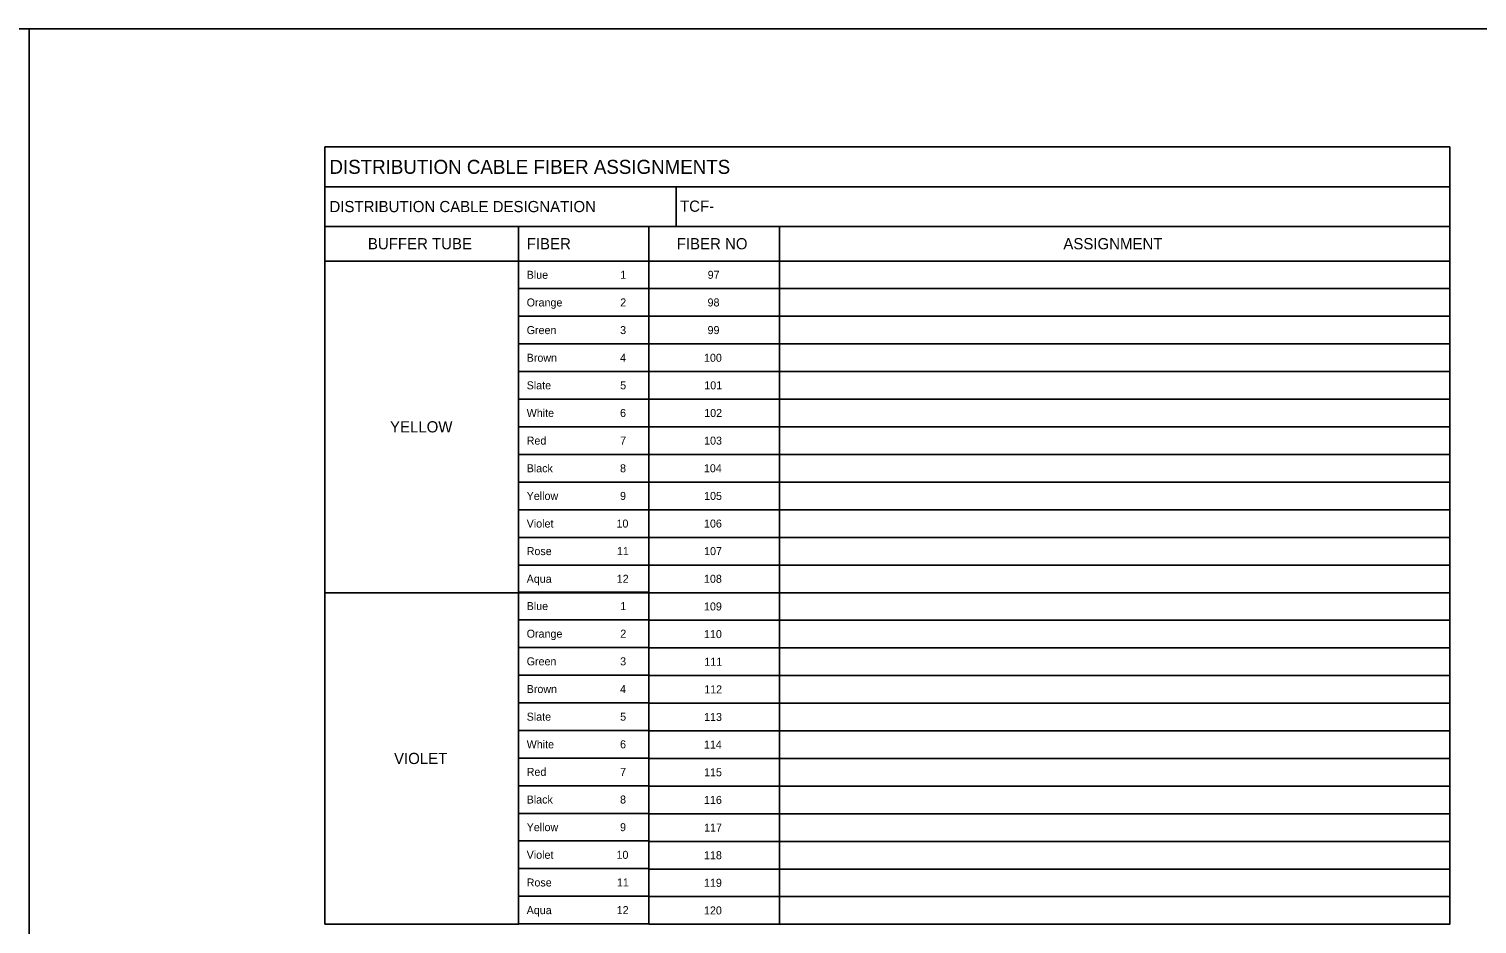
# Model space of a CAD drawing. Extents: x 2262604.53 to 2262610.19, y -3123854.81 to -3123852.98.
# Drawn here: x 2262607.36 to 2262608.867, y -3123853.908 to -3123852.976 of the extents above; entities that cross this region are included whole.
import ezdxf

# ---------------------------------------------------------------- set-up
doc = ezdxf.new("R2010")
doc.units = 0
for name, color, linetype in [('SH_General_Details', 7, 'Continuous'), ('SH_Named_Boundary', 7, 'Continuous'), ('SH_Printer_Plotting_Border', 7, 'Continuous')]:
    doc.layers.add(name, color=color, linetype=linetype)

msp = doc.modelspace()

# ---------------------------------------------------------------- linework, layer by layer
at = {"layer": 'SH_General_Details'}
msp.add_line((2262608.0334, -3123853.1815), (2262608.0334, -3123853.1401), dxfattribs=at)
for points in [[(2262607.6677, -3123853.1405), (2262608.8387, -3123853.1405), (2262608.8387, -3123853.0991), (2262607.6677, -3123853.0991)], [(2262607.6677, -3123853.1819), (2262608.8387, -3123853.1819), (2262608.8387, -3123853.1405), (2262607.6677, -3123853.1405)], [(2262607.6677, -3123853.2179), (2262607.8692, -3123853.2179), (2262607.8692, -3123853.1819), (2262607.6677, -3123853.1819)], [(2262607.8692, -3123853.2179), (2262608.005, -3123853.2179), (2262608.005, -3123853.1819), (2262607.8692, -3123853.1819)], [(2262608.005, -3123853.2179), (2262608.1408, -3123853.2179), (2262608.1408, -3123853.1819), (2262608.005, -3123853.1819)], [(2262608.1408, -3123853.2179), (2262608.8387, -3123853.2179), (2262608.8387, -3123853.1819), (2262608.1408, -3123853.1819)], [(2262607.6677, -3123853.5633), (2262607.8692, -3123853.5633), (2262607.8692, -3123853.2179), (2262607.6677, -3123853.2179)], [(2262607.8692, -3123853.2466), (2262608.005, -3123853.2466), (2262608.005, -3123853.2179), (2262607.8692, -3123853.2179)], [(2262608.005, -3123853.2466), (2262608.1408, -3123853.2466), (2262608.1408, -3123853.2179), (2262608.005, -3123853.2179)], [(2262608.1408, -3123853.2466), (2262608.8387, -3123853.2466), (2262608.8387, -3123853.2179), (2262608.1408, -3123853.2179)], [(2262607.8692, -3123853.2754), (2262608.005, -3123853.2754), (2262608.005, -3123853.2466), (2262607.8692, -3123853.2466)], [(2262608.005, -3123853.2754), (2262608.1408, -3123853.2754), (2262608.1408, -3123853.2466), (2262608.005, -3123853.2466)], [(2262608.1408, -3123853.2754), (2262608.8387, -3123853.2754), (2262608.8387, -3123853.2466), (2262608.1408, -3123853.2466)], [(2262607.8692, -3123853.3042), (2262608.005, -3123853.3042), (2262608.005, -3123853.2754), (2262607.8692, -3123853.2754)], [(2262608.005, -3123853.3042), (2262608.1408, -3123853.3042), (2262608.1408, -3123853.2754), (2262608.005, -3123853.2754)], [(2262608.1408, -3123853.3042), (2262608.8387, -3123853.3042), (2262608.8387, -3123853.2754), (2262608.1408, -3123853.2754)], [(2262607.8692, -3123853.333), (2262608.005, -3123853.333), (2262608.005, -3123853.3042), (2262607.8692, -3123853.3042)], [(2262608.005, -3123853.333), (2262608.1408, -3123853.333), (2262608.1408, -3123853.3042), (2262608.005, -3123853.3042)], [(2262608.1408, -3123853.333), (2262608.8387, -3123853.333), (2262608.8387, -3123853.3042), (2262608.1408, -3123853.3042)], [(2262607.8692, -3123853.3618), (2262608.005, -3123853.3618), (2262608.005, -3123853.333), (2262607.8692, -3123853.333)], [(2262608.005, -3123853.3618), (2262608.1408, -3123853.3618), (2262608.1408, -3123853.333), (2262608.005, -3123853.333)], [(2262608.1408, -3123853.3618), (2262608.8387, -3123853.3618), (2262608.8387, -3123853.333), (2262608.1408, -3123853.333)], [(2262607.8692, -3123853.3906), (2262608.005, -3123853.3906), (2262608.005, -3123853.3618), (2262607.8692, -3123853.3618)], [(2262608.005, -3123853.3906), (2262608.1408, -3123853.3906), (2262608.1408, -3123853.3618), (2262608.005, -3123853.3618)], [(2262608.1408, -3123853.3906), (2262608.8387, -3123853.3906), (2262608.8387, -3123853.3618), (2262608.1408, -3123853.3618)], [(2262607.8692, -3123853.4193), (2262608.005, -3123853.4193), (2262608.005, -3123853.3906), (2262607.8692, -3123853.3906)], [(2262608.005, -3123853.4193), (2262608.1408, -3123853.4193), (2262608.1408, -3123853.3906), (2262608.005, -3123853.3906)], [(2262608.1408, -3123853.4193), (2262608.8387, -3123853.4193), (2262608.8387, -3123853.3906), (2262608.1408, -3123853.3906)], [(2262607.8692, -3123853.4481), (2262608.005, -3123853.4481), (2262608.005, -3123853.4193), (2262607.8692, -3123853.4193)], [(2262608.005, -3123853.4481), (2262608.1408, -3123853.4481), (2262608.1408, -3123853.4193), (2262608.005, -3123853.4193)], [(2262608.1408, -3123853.4481), (2262608.8387, -3123853.4481), (2262608.8387, -3123853.4193), (2262608.1408, -3123853.4193)], [(2262607.8692, -3123853.4769), (2262608.005, -3123853.4769), (2262608.005, -3123853.4481), (2262607.8692, -3123853.4481)], [(2262608.005, -3123853.4769), (2262608.1408, -3123853.4769), (2262608.1408, -3123853.4481), (2262608.005, -3123853.4481)], [(2262608.1408, -3123853.4769), (2262608.8387, -3123853.4769), (2262608.8387, -3123853.4481), (2262608.1408, -3123853.4481)], [(2262607.8692, -3123853.5057), (2262608.005, -3123853.5057), (2262608.005, -3123853.4769), (2262607.8692, -3123853.4769)], [(2262608.005, -3123853.5057), (2262608.1408, -3123853.5057), (2262608.1408, -3123853.4769), (2262608.005, -3123853.4769)], [(2262608.1408, -3123853.5057), (2262608.8387, -3123853.5057), (2262608.8387, -3123853.4769), (2262608.1408, -3123853.4769)], [(2262607.8692, -3123853.5345), (2262608.005, -3123853.5345), (2262608.005, -3123853.5057), (2262607.8692, -3123853.5057)], [(2262608.005, -3123853.5345), (2262608.1408, -3123853.5345), (2262608.1408, -3123853.5057), (2262608.005, -3123853.5057)], [(2262608.1408, -3123853.5345), (2262608.8387, -3123853.5345), (2262608.8387, -3123853.5057), (2262608.1408, -3123853.5057)], [(2262607.8692, -3123853.5633), (2262608.005, -3123853.5633), (2262608.005, -3123853.5345), (2262607.8692, -3123853.5345)], [(2262608.005, -3123853.5633), (2262608.1408, -3123853.5633), (2262608.1408, -3123853.5345), (2262608.005, -3123853.5345)], [(2262608.1408, -3123853.5633), (2262608.8387, -3123853.5633), (2262608.8387, -3123853.5345), (2262608.1408, -3123853.5345)], [(2262607.6677, -3123853.9087), (2262607.8692, -3123853.9087), (2262607.8692, -3123853.5633), (2262607.6677, -3123853.5633)], [(2262607.8692, -3123853.5917), (2262608.005, -3123853.5917), (2262608.005, -3123853.5629), (2262607.8692, -3123853.5629)], [(2262608.005, -3123853.592), (2262608.1408, -3123853.592), (2262608.1408, -3123853.5633), (2262608.005, -3123853.5633)], [(2262608.1408, -3123853.592), (2262608.8387, -3123853.592), (2262608.8387, -3123853.5633), (2262608.1408, -3123853.5633)], [(2262607.8692, -3123853.6205), (2262608.005, -3123853.6205), (2262608.005, -3123853.5917), (2262607.8692, -3123853.5917)], [(2262608.005, -3123853.6208), (2262608.1408, -3123853.6208), (2262608.1408, -3123853.592), (2262608.005, -3123853.592)], [(2262608.1408, -3123853.6208), (2262608.8387, -3123853.6208), (2262608.8387, -3123853.592), (2262608.1408, -3123853.592)], [(2262607.8692, -3123853.6492), (2262608.005, -3123853.6492), (2262608.005, -3123853.6205), (2262607.8692, -3123853.6205)], [(2262608.005, -3123853.6496), (2262608.1408, -3123853.6496), (2262608.1408, -3123853.6208), (2262608.005, -3123853.6208)], [(2262608.1408, -3123853.6496), (2262608.8387, -3123853.6496), (2262608.8387, -3123853.6208), (2262608.1408, -3123853.6208)], [(2262607.8692, -3123853.678), (2262608.005, -3123853.678), (2262608.005, -3123853.6492), (2262607.8692, -3123853.6492)], [(2262608.005, -3123853.6784), (2262608.1408, -3123853.6784), (2262608.1408, -3123853.6496), (2262608.005, -3123853.6496)], [(2262608.1408, -3123853.6784), (2262608.8387, -3123853.6784), (2262608.8387, -3123853.6496), (2262608.1408, -3123853.6496)], [(2262607.8692, -3123853.7068), (2262608.005, -3123853.7068), (2262608.005, -3123853.678), (2262607.8692, -3123853.678)], [(2262608.005, -3123853.7072), (2262608.1408, -3123853.7072), (2262608.1408, -3123853.6784), (2262608.005, -3123853.6784)], [(2262608.1408, -3123853.7072), (2262608.8387, -3123853.7072), (2262608.8387, -3123853.6784), (2262608.1408, -3123853.6784)], [(2262607.8692, -3123853.7356), (2262608.005, -3123853.7356), (2262608.005, -3123853.7068), (2262607.8692, -3123853.7068)], [(2262608.005, -3123853.736), (2262608.1408, -3123853.736), (2262608.1408, -3123853.7072), (2262608.005, -3123853.7072)], [(2262608.1408, -3123853.736), (2262608.8387, -3123853.736), (2262608.8387, -3123853.7072), (2262608.1408, -3123853.7072)], [(2262607.8692, -3123853.7644), (2262608.005, -3123853.7644), (2262608.005, -3123853.7356), (2262607.8692, -3123853.7356)], [(2262608.005, -3123853.7647), (2262608.1408, -3123853.7647), (2262608.1408, -3123853.736), (2262608.005, -3123853.736)], [(2262608.1408, -3123853.7647), (2262608.8387, -3123853.7647), (2262608.8387, -3123853.736), (2262608.1408, -3123853.736)], [(2262607.8692, -3123853.7932), (2262608.005, -3123853.7932), (2262608.005, -3123853.7644), (2262607.8692, -3123853.7644)], [(2262608.005, -3123853.7935), (2262608.1408, -3123853.7935), (2262608.1408, -3123853.7647), (2262608.005, -3123853.7647)], [(2262608.1408, -3123853.7935), (2262608.8387, -3123853.7935), (2262608.8387, -3123853.7647), (2262608.1408, -3123853.7647)], [(2262607.8692, -3123853.8219), (2262608.005, -3123853.8219), (2262608.005, -3123853.7932), (2262607.8692, -3123853.7932)], [(2262608.005, -3123853.8223), (2262608.1408, -3123853.8223), (2262608.1408, -3123853.7935), (2262608.005, -3123853.7935)], [(2262608.1408, -3123853.8223), (2262608.8387, -3123853.8223), (2262608.8387, -3123853.7935), (2262608.1408, -3123853.7935)], [(2262607.8692, -3123853.8507), (2262608.005, -3123853.8507), (2262608.005, -3123853.8219), (2262607.8692, -3123853.8219)], [(2262608.005, -3123853.8511), (2262608.1408, -3123853.8511), (2262608.1408, -3123853.8223), (2262608.005, -3123853.8223)], [(2262608.1408, -3123853.8511), (2262608.8387, -3123853.8511), (2262608.8387, -3123853.8223), (2262608.1408, -3123853.8223)], [(2262607.8692, -3123853.8795), (2262608.005, -3123853.8795), (2262608.005, -3123853.8507), (2262607.8692, -3123853.8507)], [(2262608.005, -3123853.8799), (2262608.1408, -3123853.8799), (2262608.1408, -3123853.8511), (2262608.005, -3123853.8511)], [(2262608.1408, -3123853.8799), (2262608.8387, -3123853.8799), (2262608.8387, -3123853.8511), (2262608.1408, -3123853.8511)], [(2262607.8692, -3123853.9083), (2262608.005, -3123853.9083), (2262608.005, -3123853.8795), (2262607.8692, -3123853.8795)], [(2262608.005, -3123853.9087), (2262608.1408, -3123853.9087), (2262608.1408, -3123853.8799), (2262608.005, -3123853.8799)], [(2262608.1408, -3123853.9087), (2262608.8387, -3123853.9087), (2262608.8387, -3123853.8799), (2262608.1408, -3123853.8799)]]:
    msp.add_lwpolyline(points, close=True, dxfattribs=at)
at = {"layer": 'SH_Named_Boundary'}
msp.add_lwpolyline([(2262607.3596, -3123854.8095), (2262610.1929, -3123854.8095), (2262610.1929, -3123852.9762), (2262607.3596, -3123852.9762)], close=True, dxfattribs=at)
at = {"layer": 'SH_Printer_Plotting_Border'}
for points in [[(2262604.5262, -3123852.9762), (2262607.3596, -3123852.9762), (2262607.3596, -3123854.8095), (2262604.5262, -3123854.8095)], [(2262607.3596, -3123852.9762), (2262610.1929, -3123852.9762), (2262610.1929, -3123854.8095), (2262607.3596, -3123854.8095)]]:
    msp.add_lwpolyline(points, close=True, dxfattribs=at)

# ---------------------------------------------------------------- texts
at = {"layer": 'SH_General_Details'}
for s, height, p in [('DISTRIBUTION CABLE FIBER ASSIGNMENTS', 0.014583, (2262607.6724, -3123853.1271)), ('DISTRIBUTION CABLE DESIGNATION', 0.011667, (2262607.6724, -3123853.167)), (' TCF-', 0.01167, (2262608.033, -3123853.1666)), ('BUFFER TUBE', 0.011667, (2262607.7124, -3123853.2057)), ('FIBER', 0.01167, (2262607.8777, -3123853.2057)), ('FIBER NO', 0.01167, (2262608.0339, -3123853.2057)), ('ASSIGNMENT', 0.01167, (2262608.4364, -3123853.2057)), ('Blue', 0.00833, (2262607.8777, -3123853.2364)), ('1', 0.00833, (2262607.9752, -3123853.2364)), ('97', 0.00833, (2262608.0661, -3123853.2364)), ('Orange', 0.00833, (2262607.8777, -3123853.2652)), ('2', 0.00833, (2262607.9751, -3123853.2652)), ('98', 0.00833, (2262608.066, -3123853.2652)), ('Green', 0.00833, (2262607.8777, -3123853.294)), ('3', 0.00833, (2262607.975, -3123853.294)), ('99', 0.00833, (2262608.066, -3123853.294)), ('Brown', 0.00833, (2262607.8777, -3123853.3228)), ('4', 0.00833, (2262607.9749, -3123853.3228)), ('100', 0.00833, (2262608.0623, -3123853.3228)), ('Slate', 0.00833, (2262607.8777, -3123853.3515)), ('5', 0.00833, (2262607.975, -3123853.3515)), ('101', 0.00833, (2262608.0626, -3123853.3515)), ('White', 0.00833, (2262607.8777, -3123853.3803)), ('6', 0.00833, (2262607.9749, -3123853.3803)), ('102', 0.00833, (2262608.0625, -3123853.3803)), ('YELLOW', 0.01167, (2262607.7354, -3123853.3964)), ('Red', 0.00833, (2262607.8777, -3123853.4091)), ('7', 0.00833, (2262607.975, -3123853.4091)), ('103', 0.00833, (2262608.0624, -3123853.4091)), ('Black', 0.00833, (2262607.8777, -3123853.4379)), ('8', 0.00833, (2262607.9749, -3123853.4379)), ('104', 0.00833, (2262608.0622, -3123853.4379)), ('Yellow', 0.00833, (2262607.8777, -3123853.4667)), ('9', 0.00833, (2262607.9749, -3123853.4667)), ('105', 0.00833, (2262608.0624, -3123853.4667)), ('Violet', 0.00833, (2262607.8777, -3123853.4955)), ('10', 0.00833, (2262607.9712, -3123853.4955)), ('106', 0.00833, (2262608.0623, -3123853.4955)), ('Rose', 0.00833, (2262607.8777, -3123853.5242)), ('11', 0.00833, (2262607.9716, -3123853.5242)), ('107', 0.00833, (2262608.0624, -3123853.5242)), ('Aqua', 0.00833, (2262607.8777, -3123853.553)), ('12', 0.00833, (2262607.9714, -3123853.553)), ('108', 0.00833, (2262608.0623, -3123853.553)), ('Blue', 0.00833, (2262607.8777, -3123853.5814)), ('1', 0.00833, (2262607.9752, -3123853.5814)), ('109', 0.00833, (2262608.0623, -3123853.5818)), ('Orange', 0.00833, (2262607.8777, -3123853.6102)), ('2', 0.00833, (2262607.9751, -3123853.6102)), ('110', 0.00833, (2262608.0623, -3123853.6106)), ('Green', 0.00833, (2262607.8777, -3123853.639)), ('3', 0.00833, (2262607.975, -3123853.639)), ('111', 0.00833, (2262608.0626, -3123853.6394)), ('Brown', 0.00833, (2262607.8777, -3123853.6678)), ('4', 0.00833, (2262607.9749, -3123853.6678)), ('112', 0.00833, (2262608.0625, -3123853.6682)), ('Slate', 0.00833, (2262607.8777, -3123853.6966)), ('5', 0.00833, (2262607.975, -3123853.6966)), ('113', 0.00833, (2262608.0624, -3123853.6969)), ('White', 0.00833, (2262607.8777, -3123853.7254)), ('6', 0.00833, (2262607.9749, -3123853.7254)), ('114', 0.00833, (2262608.0622, -3123853.7257)), ('VIOLET', 0.01167, (2262607.7396, -3123853.7418)), ('Red', 0.00833, (2262607.8777, -3123853.7541)), ('7', 0.00833, (2262607.975, -3123853.7541)), ('115', 0.00833, (2262608.0624, -3123853.7545)), ('Black', 0.00833, (2262607.8777, -3123853.7829)), ('8', 0.00833, (2262607.9749, -3123853.7829)), ('116', 0.00833, (2262608.0623, -3123853.7833)), ('Yellow', 0.00833, (2262607.8777, -3123853.8117)), ('9', 0.00833, (2262607.9749, -3123853.8117)), ('117', 0.00833, (2262608.0624, -3123853.8121)), ('Violet', 0.00833, (2262607.8777, -3123853.8405)), ('10', 0.00833, (2262607.9712, -3123853.8405)), ('118', 0.00833, (2262608.0623, -3123853.8409)), ('Rose', 0.00833, (2262607.8777, -3123853.8693)), ('11', 0.00833, (2262607.9716, -3123853.8693)), ('119', 0.00833, (2262608.0623, -3123853.8696)), ('Aqua', 0.00833, (2262607.8777, -3123853.8981)), ('12', 0.00833, (2262607.9714, -3123853.8981)), ('120', 0.00833, (2262608.0623, -3123853.8984))]:
    msp.add_text(s, height=height, dxfattribs=at).set_placement(p)

doc.saveas('drawing.dxf')
